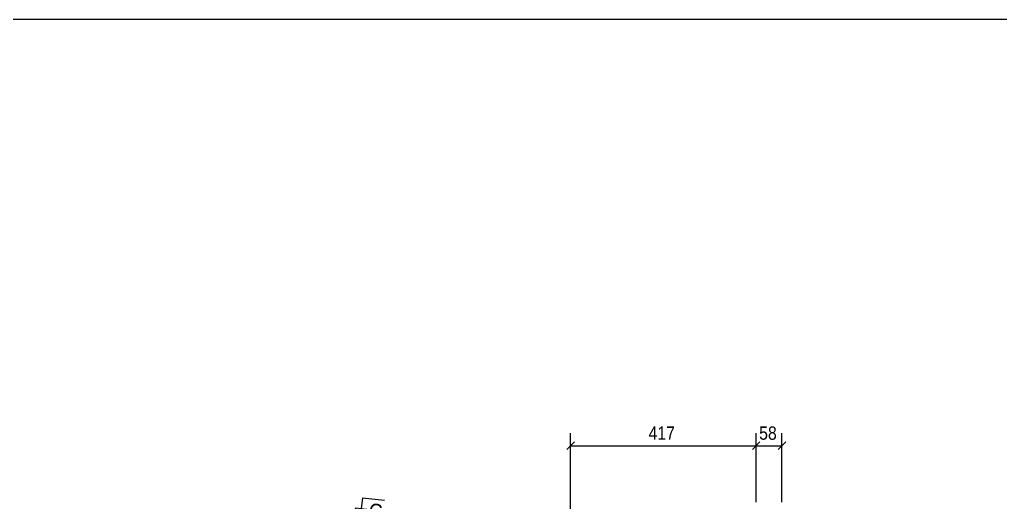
# Model space of a CAD drawing. Header units: millimetres. Extents: x 2 to 825, y 1 to 579.
# Drawn here: x 204 to 424.5, y 470.5 to 579 of the extents above; entities that cross this region are included whole.
import ezdxf

# ---------------------------------------------------------------- set-up
doc = ezdxf.new("R2010")
doc.units = ezdxf.units.MM
doc.linetypes.add('XKITLINE00', pattern=[0])
for name, color, linetype, lineweight in [('Dimensions', 7, 'Continuous', 0), ('DrawingSheet', 5, 'Continuous', 0), ('Section', 6, 'Continuous', 0)]:
    doc.layers.add(name, color=color, linetype=linetype, lineweight=lineweight)
doc.styles.add('ARIAL', font='ARIAL.TTF')

# ---------------------------------------------------------------- blocks, each defined once
blk = doc.blocks.new('*A174')
at = {"layer": 'DrawingSheet', "color": 5, "linetype": 'XKITLINE00', "lineweight": 0}
blk.add_line((825, 579), (5, 579), dxfattribs=at)
blk = doc.blocks.new('*A201')
at = {"layer": 'Dimensions', "color": 7, "linetype": 'XKITLINE00', "lineweight": 0}
for p, q in [((327.86, 461.31), (327.86, 486.03)), ((369.57, 470.53), (369.57, 486.03)), ((328.71, 484.03), (327.01, 482.33)), ((327.86, 483.18), (369.57, 483.18)), ((370.42, 484.03), (368.72, 482.33))]:
    blk.add_line(p, q, dxfattribs=at)
at = {"layer": 'Dimensions', "color": 3}
for p in [(327.86, 483.18), (369.57, 483.18)]:
    blk.add_point(p, dxfattribs=at)
at = {"layer": 'Dimensions', "color": 3, "style": 'ARIAL', "width": 0.85}
blk.add_text('417', height=3, dxfattribs=at).set_placement((345.38, 484.53))
blk = doc.blocks.new('*A202')
at = {"layer": 'Dimensions', "color": 7, "linetype": 'XKITLINE00', "lineweight": 0}
for p, q in [((369.57, 470.53), (369.57, 486.03)), ((375.37, 470.53), (375.37, 486.03)), ((370.42, 484.03), (368.72, 482.33)), ((369.57, 483.18), (375.37, 483.18)), ((376.22, 484.03), (374.52, 482.33))]:
    blk.add_line(p, q, dxfattribs=at)
at = {"layer": 'Dimensions', "color": 3}
for p in [(369.57, 483.18), (375.37, 483.18)]:
    blk.add_point(p, dxfattribs=at)
at = {"layer": 'Dimensions', "color": 3, "style": 'ARIAL', "width": 0.85}
blk.add_text('58', height=3, dxfattribs=at).set_placement((370.25, 484.53))
blk = doc.blocks.new('*A203')
at = {"layer": 'Section'}
for points in [[(282.04, 468.87), (280.53, 466.51), (280.8, 469)], [(379.5, 458.59), (379.24, 456.1), (378.26, 458.72)]]:
    blk.add_hatch(color=3, dxfattribs=at).paths.add_polyline_path(points, flags=17)
at = {"layer": 'Section', "color": 1, "linetype": 'XKITLINE00', "lineweight": 0}
for p, q in [((281.06, 471.48), (280.53, 466.51)), ((281.06, 471.48), (286.03, 470.96)), ((379.77, 461.07), (374.79, 461.6)), ((379.77, 461.07), (379.24, 456.1))]:
    blk.add_line(p, q, dxfattribs=at)
at = {"layer": 'Section', "color": 3, "linetype": 'XKITLINE00', "lineweight": 0}
for p, q in [((280.53, 466.51), (279.55, 469.13)), ((282.04, 468.87), (279.55, 469.13)), ((280.53, 466.51), (282.04, 468.87)), ((378.26, 458.72), (380.75, 458.45)), ((379.24, 456.1), (378.26, 458.72)), ((380.75, 458.45), (379.24, 456.1))]:
    blk.add_line(p, q, dxfattribs=at)
at = {"layer": 'Section', "color": 7, "style": 'ARIAL', "width": 0.85}
for p in [(282.33, 466.82), (373.94, 457.16)]:
    blk.add_text('G', height=3.5, rotation=-6.0218, dxfattribs=at).set_placement(p)

msp = doc.modelspace()

# ---------------------------------------------------------------- block references
at = {"lineweight": 0}
for name in ['*A174', '*A201', '*A202', '*A203']:
    msp.add_blockref(name, (0, 0), dxfattribs=at)

doc.saveas('drawing.dxf')
